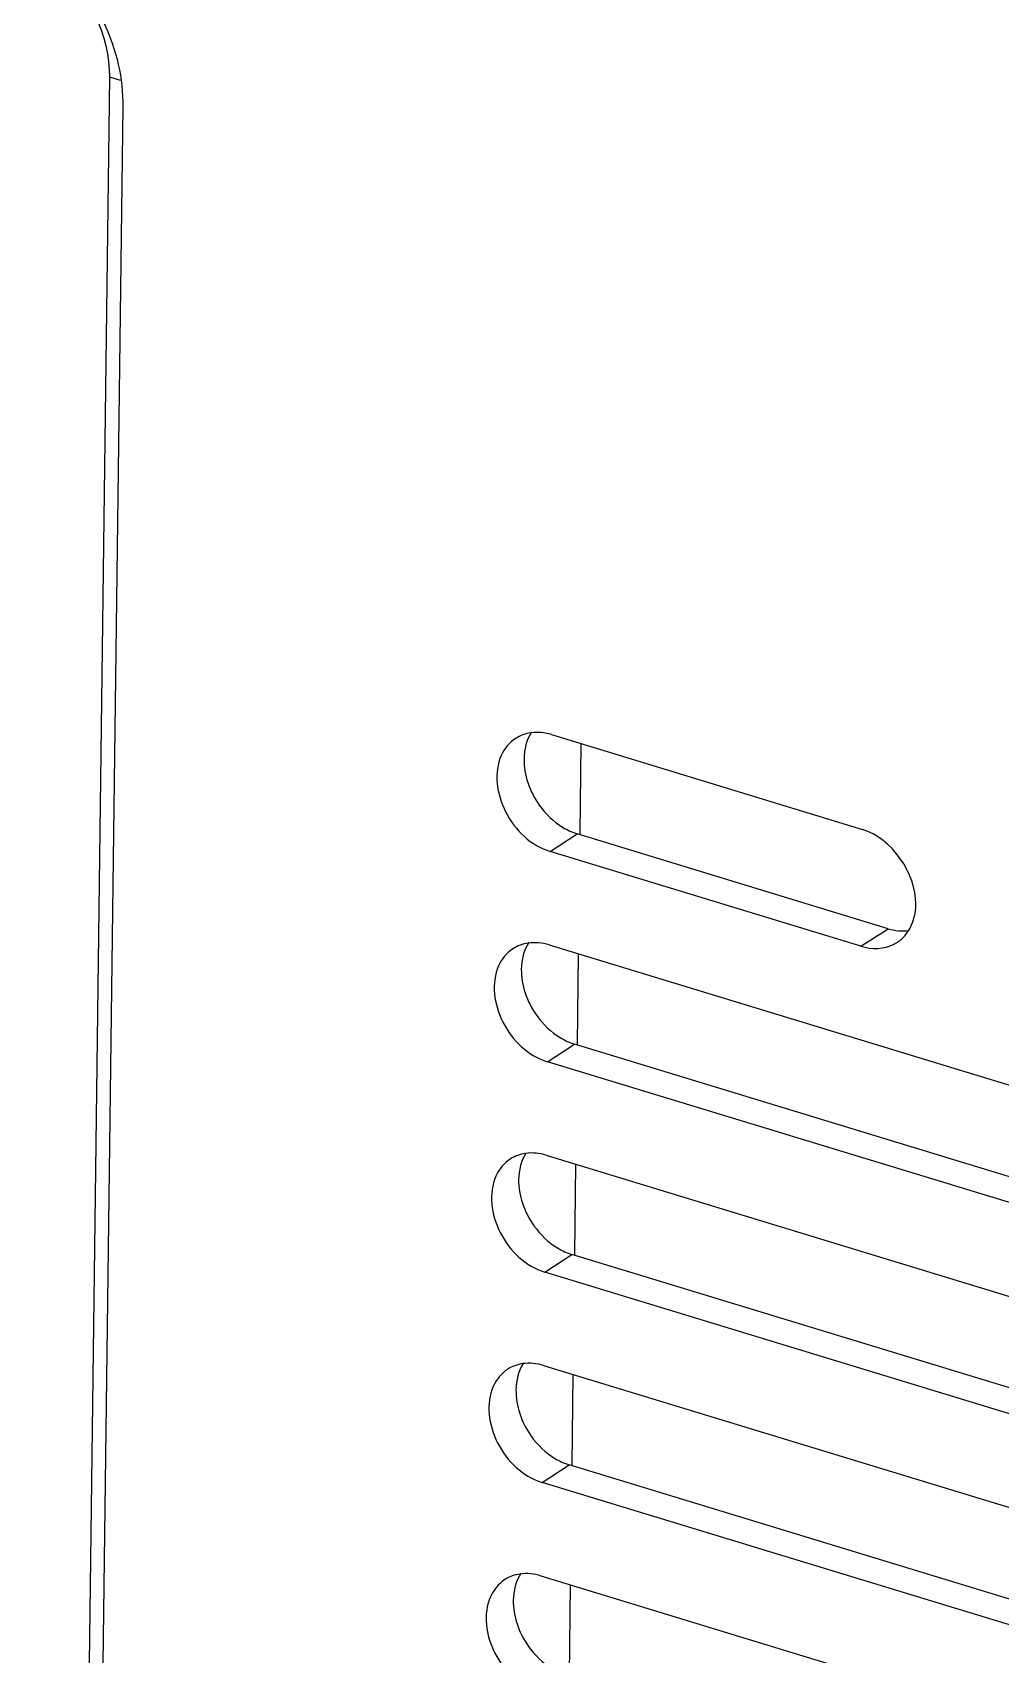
# Model space of a CAD drawing. Header units: millimetres. Extents: x -177 to 18421, y -5017 to 3255.
# Drawn here: x 13022.33 to 13029.77, y 2025.94 to 2038.4 of the extents above; entities that cross this region are included whole.
import ezdxf

# ---------------------------------------------------------------- set-up
doc = ezdxf.new("R2010")
doc.units = ezdxf.units.MM
doc.header["$LTSCALE"] = 46.255
doc.layers.get('0').update_dxf_attribs({"linetype": 'CONTINUOUS'})

msp = doc.modelspace()

# ---------------------------------------------------------------- linework, layer by layer
at = {"color": 3, "linetype": 'Continuous'}
for p, q in [((13022.924, 2038.061), (13022.332, 1991.844)), ((13023.027, 2037.831), (13022.435, 1991.614)), ((13026.323, 2033.007), (13028.713, 2032.278)), ((13028.701, 2031.38), (13026.312, 2032.109)), ((13026.303, 2031.391), (13032.328, 2029.554)), ((13032.317, 2028.656), (13026.291, 2030.493)), ((13026.282, 2029.774), (13030.23, 2028.571)), ((13030.218, 2027.673), (13026.271, 2028.877)), ((13026.261, 2028.158), (13034.676, 2025.593)), ((13034.665, 2024.695), (13026.25, 2027.26)), ((13026.241, 2026.542), (13034.655, 2023.977))]:
    msp.add_line(p, q, dxfattribs=at)
at = {"color": 7, "linetype": 'Continuous'}
for p, q in [((13022.924, 2038.061), (13023.005, 2038.036)), ((13026.548, 2032.938), (13026.539, 2032.244)), ((13026.312, 2032.109), (13026.52, 2032.244)), ((13028.91, 2031.515), (13026.52, 2032.244)), ((13028.701, 2031.38), (13028.91, 2031.515)), ((13026.528, 2031.322), (13026.519, 2030.627)), ((13026.291, 2030.493), (13026.5, 2030.628)), ((13032.525, 2028.791), (13026.5, 2030.628)), ((13026.507, 2029.706), (13026.498, 2029.011)), ((13026.271, 2028.877), (13026.479, 2029.012)), ((13030.427, 2027.808), (13026.479, 2029.012)), ((13026.486, 2028.09), (13026.477, 2027.395)), ((13026.25, 2027.26), (13026.458, 2027.395)), ((13034.873, 2024.83), (13026.458, 2027.395)), ((13026.466, 2026.474), (13026.457, 2025.779))]:
    msp.add_line(p, q, dxfattribs=at)
at = {"color": 3, "linetype": 'Continuous'}
for centre, radius, start, end in [((13028.826, 2031.646), 0.281, 297.2817, 302.9867), ((13028.827, 2031.644), 0.279, 302.9904, 307.4361), ((13028.826, 2031.646), 0.281, 307.4433, 311.4043)]:
    msp.add_arc(centre, radius, start, end, dxfattribs=at)
for points in [[(13022.525, 2038.919), (13022.761, 2038.71), (13022.928, 2038.376), (13022.924, 2038.061)], [(13022.701, 2038.78), (13022.838, 2038.596), (13022.941, 2038.379), (13022.992, 2038.155)], [(13022.992, 2038.155), (13023.016, 2038.049), (13023.028, 2037.94), (13023.027, 2037.831)], [(13026.046, 2032.977), (13025.998, 2032.946), (13025.959, 2032.898), (13025.936, 2032.847)], [(13026.164, 2033.021), (13026.122, 2033.015), (13026.081, 2033), (13026.046, 2032.977)], [(13026.323, 2033.007), (13026.272, 2033.022), (13026.217, 2033.028), (13026.164, 2033.021)], [(13029.123, 2031.703), (13029.126, 2031.938), (13028.938, 2032.21), (13028.713, 2032.278)], [(13029.065, 2031.497), (13029.104, 2031.556), (13029.122, 2031.631), (13029.123, 2031.703)], [(13026.025, 2031.361), (13025.977, 2031.33), (13025.939, 2031.282), (13025.915, 2031.23)], [(13026.143, 2031.405), (13026.102, 2031.399), (13026.06, 2031.384), (13026.025, 2031.361)], [(13026.303, 2031.391), (13026.252, 2031.406), (13026.196, 2031.412), (13026.143, 2031.405)], [(13028.701, 2031.38), (13028.782, 2031.356), (13028.88, 2031.357), (13028.955, 2031.396)], [(13026.004, 2029.745), (13025.956, 2029.714), (13025.918, 2029.666), (13025.895, 2029.614)], [(13026.123, 2029.789), (13026.081, 2029.783), (13026.039, 2029.768), (13026.004, 2029.745)], [(13026.282, 2029.774), (13026.231, 2029.79), (13026.175, 2029.796), (13026.123, 2029.789)], [(13025.983, 2028.129), (13025.936, 2028.098), (13025.897, 2028.05), (13025.874, 2027.998)], [(13026.102, 2028.173), (13026.06, 2028.167), (13026.019, 2028.152), (13025.983, 2028.129)], [(13026.261, 2028.158), (13026.21, 2028.174), (13026.155, 2028.18), (13026.102, 2028.173)], [(13025.963, 2026.513), (13025.915, 2026.482), (13025.876, 2026.434), (13025.853, 2026.382)], [(13026.081, 2026.556), (13026.039, 2026.551), (13025.998, 2026.536), (13025.963, 2026.513)], [(13026.241, 2026.542), (13026.19, 2026.558), (13026.134, 2026.564), (13026.081, 2026.556)]]:
    msp.add_open_spline(points, degree=3, dxfattribs=at)
at = {"color": 7, "linetype": 'Continuous'}
for points in [[(13026.168, 2033.026), (13026.13, 2032.966), (13026.112, 2032.891), (13026.111, 2032.819)], [(13026.111, 2032.819), (13026.11, 2032.758), (13026.121, 2032.696), (13026.14, 2032.638)], [(13026.14, 2032.638), (13026.16, 2032.577), (13026.191, 2032.518), (13026.228, 2032.465)], [(13026.228, 2032.465), (13026.276, 2032.397), (13026.339, 2032.337), (13026.41, 2032.294)], [(13026.41, 2032.294), (13026.444, 2032.273), (13026.482, 2032.256), (13026.52, 2032.244)], [(13028.91, 2031.515), (13028.961, 2031.5), (13029.016, 2031.494), (13029.069, 2031.501)], [(13026.148, 2031.409), (13026.109, 2031.35), (13026.091, 2031.275), (13026.09, 2031.203)], [(13026.09, 2031.203), (13026.089, 2031.142), (13026.1, 2031.08), (13026.119, 2031.022)], [(13026.119, 2031.022), (13026.14, 2030.96), (13026.17, 2030.902), (13026.208, 2030.849)], [(13026.208, 2030.849), (13026.256, 2030.781), (13026.318, 2030.721), (13026.389, 2030.678)], [(13026.389, 2030.678), (13026.424, 2030.657), (13026.461, 2030.639), (13026.5, 2030.628)], [(13026.127, 2029.793), (13026.088, 2029.733), (13026.07, 2029.659), (13026.069, 2029.587)], [(13026.069, 2029.587), (13026.068, 2029.526), (13026.079, 2029.464), (13026.099, 2029.406)], [(13026.099, 2029.406), (13026.119, 2029.344), (13026.149, 2029.285), (13026.187, 2029.233)], [(13026.187, 2029.233), (13026.235, 2029.165), (13026.297, 2029.105), (13026.368, 2029.062)], [(13026.368, 2029.062), (13026.403, 2029.041), (13026.44, 2029.023), (13026.479, 2029.012)], [(13026.106, 2028.177), (13026.067, 2028.117), (13026.049, 2028.042), (13026.049, 2027.971)], [(13026.049, 2027.971), (13026.048, 2027.91), (13026.059, 2027.848), (13026.078, 2027.79)], [(13026.078, 2027.79), (13026.098, 2027.728), (13026.129, 2027.669), (13026.166, 2027.616)], [(13026.166, 2027.616), (13026.214, 2027.549), (13026.277, 2027.489), (13026.348, 2027.445)], [(13026.348, 2027.445), (13026.382, 2027.425), (13026.42, 2027.407), (13026.458, 2027.395)], [(13026.086, 2026.561), (13026.047, 2026.501), (13026.029, 2026.426), (13026.028, 2026.355)], [(13026.028, 2026.355), (13026.027, 2026.294), (13026.038, 2026.232), (13026.057, 2026.173)], [(13026.057, 2026.173), (13026.078, 2026.112), (13026.108, 2026.053), (13026.145, 2026)], [(13026.145, 2026), (13026.194, 2025.933), (13026.256, 2025.872), (13026.327, 2025.829)]]:
    msp.add_open_spline(points, degree=3, dxfattribs=at)
at = {"color": 3, "linetype": 'Continuous'}
for points, knots in [([(13025.936, 2032.847), (13025.877, 2032.715), (13025.925, 2032.378), (13026.166, 2032.153), (13026.312, 2032.109)], [0, 0, 0, 0, 0.486189, 1, 1, 1, 1]), ([(13029.012, 2031.435), (13029.022, 2031.444), (13029.041, 2031.463), (13029.057, 2031.485), (13029.065, 2031.497)], [0, 0, 0, 0, 0.495742, 1, 1, 1, 1]), ([(13025.915, 2031.23), (13025.856, 2031.098), (13025.904, 2030.762), (13026.145, 2030.537), (13026.291, 2030.493)], [0, 0, 0, 0, 0.486189, 1, 1, 1, 1]), ([(13025.895, 2029.614), (13025.835, 2029.482), (13025.883, 2029.146), (13026.124, 2028.921), (13026.271, 2028.877)], [0, 0, 0, 0, 0.486189, 1, 1, 1, 1]), ([(13025.874, 2027.998), (13025.815, 2027.866), (13025.863, 2027.529), (13026.104, 2027.305), (13026.25, 2027.26)], [0, 0, 0, 0, 0.486189, 1, 1, 1, 1]), ([(13025.853, 2026.382), (13025.794, 2026.25), (13025.842, 2025.913), (13026.083, 2025.689), (13026.229, 2025.644)], [0, 0, 0, 0, 0.486189, 1, 1, 1, 1])]:
    msp.add_open_spline(points, degree=3, knots=knots, dxfattribs=at)

doc.saveas('drawing.dxf')
